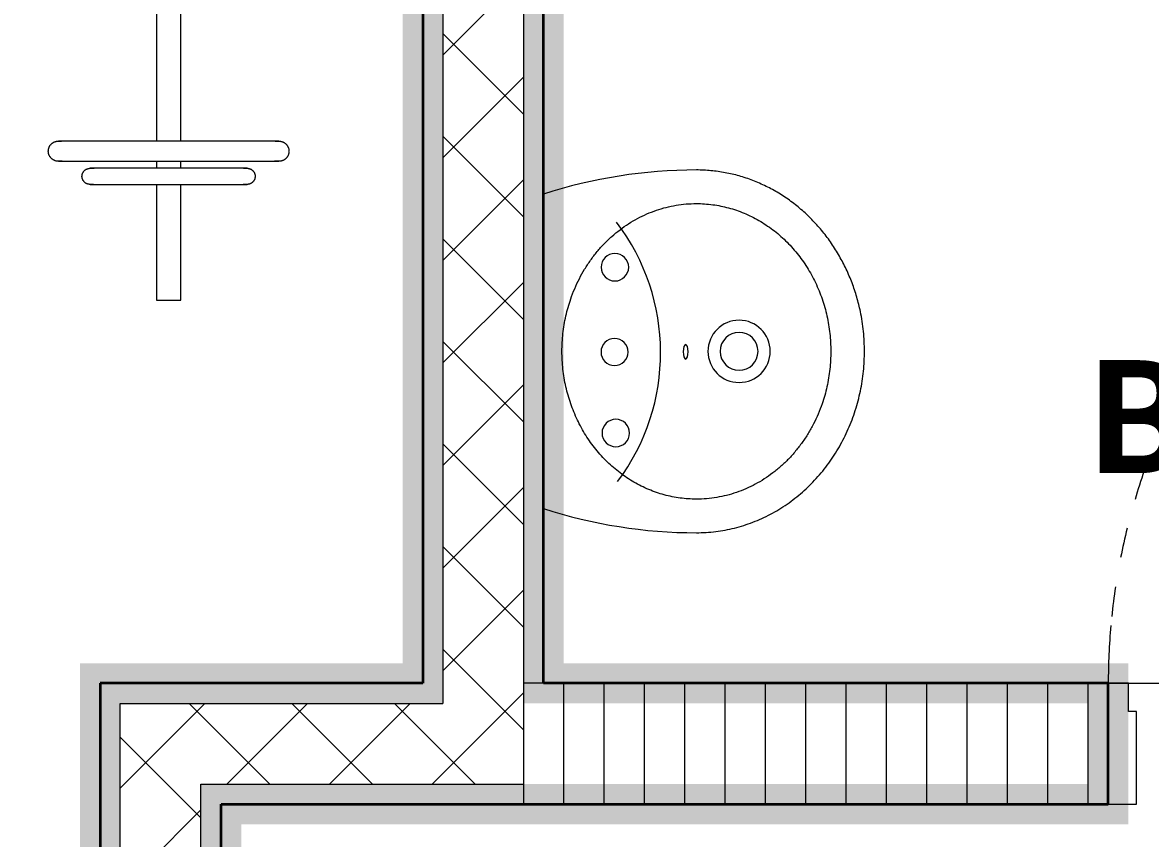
# Model space of a CAD drawing. Header units: metres. Extents: x -144 to 1000, y -717 to 29.
# Drawn here: x 834.612 to 836.01, y -564.261 to -563.249 of the extents above; entities that cross this region are included whole.
import ezdxf

# ---------------------------------------------------------------- set-up
doc = ezdxf.new("R2010")
doc.units = ezdxf.units.M
doc.linetypes.add('Basculante', pattern=[0.11625, 0.075, -0.04125])
doc.linetypes.add('Trazo', pattern=[0.45, 0.225, -0.225])
doc.layers.get('0').update_dxf_attribs({"color": 1})
doc.layers.add('00-MEDICION', color=30, linetype='Continuous')
for name, color, linetype, lineweight in [('A-DETL-GENF', 1, 'Continuous', 9), ('A-DOOR', 1, 'Continuous', 9), ('A-DOOR-FRAM', 1, 'Continuous', 9), ('A-DOOR-HDLN', 1, 'Trazo', 20), ('A-GENM', 1, 'Continuous', 9), ('A-WALL', 4, 'Continuous', 9), ('G-ANNO-TEXT', 2, 'Continuous', 9), ('P-SANR-FIXT', 1, 'Continuous', 9)]:
    doc.layers.add(name, color=color, linetype=linetype, lineweight=lineweight)
doc.layers.add('A-WALL-PATT', color=7, linetype='Continuous', lineweight=35, true_color=0x9c9c9c)
doc.styles.add('Calibri_B', font='calibrib.ttf', dxfattribs={"height": 0.165})

# ---------------------------------------------------------------- blocks, each defined once
blk = doc.blocks.new('H')
at = {"layer": 'A-WALL-PATT', "true_color": 0x747474}
for points in [[(839.2866, -505.2504), (839.2866, -503.0254), (839.2616, -503.0254), (839.2616, -505.2504)], [(839.3816, -505.3754), (839.3866, -505.3754), (839.3866, -505.3504), (838.9866, -505.3504), (838.9866, -505.3754), (839.2866, -505.3754)]]:
    blk.add_hatch(color=8, dxfattribs=at).paths.add_polyline_path(points)
at = {"layer": 'A-WALL-PATT', "lineweight": 5, "true_color": 0x747474}
for points in [[(839.4116, -505.2254), (839.4116, -503.0254), (839.3866, -503.0254), (839.3866, -505.2254)], [(838.8616, -505.2504), (839.2616, -505.2504), (839.2616, -505.2254), (838.8616, -505.2254)], [(838.8616, -509.1744), (838.8866, -509.1744), (838.8866, -505.2504), (838.8616, -505.2504), (838.8616, -509.1735)]]:
    blk.add_hatch(color=8, dxfattribs=at).paths.add_polyline_path(points)
at = {"layer": 'A-WALL-PATT', "true_color": 0x747474}
h = blk.add_hatch(color=8, dxfattribs=at)
h.paths.add_polyline_path([(838.9866, -509.1744), (839.0116, -509.1744), (839.0116, -508.5254), (838.9866, -508.5254), (838.9866, -509.1494), (838.8866, -509.1494), (838.8866, -509.1744)])
h.paths.add_polyline_path([(839.0106, -508.3754), (839.0116, -508.3754), (839.0116, -505.3754), (838.9866, -505.3754), (838.9866, -508.3754)])
at = {"layer": 'A-DETL-GENF', "linetype": 'Basculante'}
for p, q in [((840.1116, -505.3754), (840.1116, -505.2254)), ((840.1116, -505.2254), (840.9116, -505.2254)), ((840.9116, -505.3754), (840.1116, -505.3754))]:
    blk.add_line(p, q, dxfattribs=at)
at = {"layer": 'A-DOOR'}
for start, end in [(160.7809, 163.4371), (166.0919, 168.7462), (171.4009, 174.0571), (174.8602, 180)]:
    blk.add_arc((840.9116, -505.2254), 0.8, start, end, dxfattribs=at)
at = {"layer": 'A-DOOR-FRAM'}
for p, q in [((840.1366, -505.2254), (840.1116, -505.2254)), ((840.1366, -505.2604), (840.1366, -505.2254)), ((840.1466, -505.2604), (840.1366, -505.2604)), ((840.1466, -505.3754), (840.1466, -505.2604)), ((840.1116, -505.3754), (840.1466, -505.3754))]:
    blk.add_line(p, q, dxfattribs=at)
at = {"layer": 'A-DOOR-HDLN'}
blk.add_line((840.1116, -505.3754), (840.1116, -505.2254), dxfattribs=at)
at = {"layer": 'A-GENM'}
for p, q in [((838.9316, -503.5482), (838.9316, -504.5529)), ((838.9616, -504.5529), (838.9616, -503.5482)), ((838.7977, -504.5631), (838.7978, -504.5626)), ((838.7978, -504.5626), (838.7979, -504.5621)), ((838.7979, -504.5621), (838.798, -504.5616)), ((838.798, -504.5616), (838.7982, -504.5611)), ((838.7982, -504.5611), (838.7984, -504.5607)), ((838.7984, -504.5607), (838.7986, -504.5602)), ((838.7986, -504.5602), (838.7988, -504.5598)), ((838.7988, -504.5598), (838.799, -504.5593)), ((838.799, -504.5593), (838.7993, -504.5589)), ((838.7993, -504.5589), (838.7995, -504.5585)), ((838.7995, -504.5585), (838.7998, -504.5581)), ((838.7998, -504.5581), (838.8001, -504.5577)), ((838.8001, -504.5577), (838.8005, -504.5573)), ((838.8005, -504.5573), (838.8008, -504.5569)), ((838.8008, -504.5569), (838.8011, -504.5566)), ((838.8011, -504.5566), (838.8015, -504.5562)), ((838.8015, -504.5562), (838.8019, -504.5559)), ((838.8019, -504.5559), (838.8023, -504.5556)), ((838.8023, -504.5556), (838.8027, -504.5553)), ((838.8027, -504.5553), (838.8031, -504.555)), ((838.8031, -504.555), (838.8035, -504.5547)), ((838.8035, -504.5547), (838.8039, -504.5545)), ((838.8039, -504.5545), (838.8044, -504.5542)), ((838.8044, -504.5542), (838.8048, -504.554)), ((838.8048, -504.554), (838.8053, -504.5538)), ((838.8053, -504.5538), (838.8058, -504.5536)), ((838.8058, -504.5536), (838.8062, -504.5535)), ((838.8062, -504.5535), (838.8067, -504.5533)), ((838.8067, -504.5533), (838.8072, -504.5532)), ((838.8072, -504.5532), (838.8077, -504.5531)), ((838.8077, -504.5531), (838.8082, -504.553)), ((838.8082, -504.553), (838.8087, -504.553)), ((838.8087, -504.553), (838.8092, -504.5529)), ((838.8092, -504.5529), (838.8097, -504.5529)), ((838.8097, -504.5529), (838.8099, -504.5529)), ((838.8099, -504.5529), (838.8101, -504.5529)), ((838.81, -504.5529), (838.8099, -504.5529)), ((838.8102, -504.5529), (838.81, -504.5529)), ((838.8101, -504.5529), (838.8104, -504.5529)), ((838.8106, -504.5529), (838.8102, -504.5529)), ((838.8104, -504.5529), (838.8109, -504.5529)), ((838.8113, -504.5529), (838.8106, -504.5529)), ((838.8109, -504.5529), (838.8117, -504.5529)), ((838.8122, -504.5529), (838.8113, -504.5529)), ((838.8117, -504.5529), (838.8127, -504.5529)), ((838.8133, -504.5529), (838.8122, -504.5529)), ((838.8127, -504.5529), (838.8139, -504.5529)), ((838.8146, -504.5529), (838.8133, -504.5529)), ((838.8161, -504.5529), (838.8146, -504.5529)), ((838.8178, -504.5529), (838.8161, -504.5529)), ((838.8198, -504.5529), (838.8178, -504.5529)), ((838.8219, -504.5529), (838.8198, -504.5529)), ((838.8242, -504.5529), (838.8219, -504.5529)), ((838.8268, -504.5529), (838.8242, -504.5529)), ((838.8295, -504.5529), (838.8268, -504.5529)), ((838.8324, -504.5529), (838.8295, -504.5529)), ((838.8355, -504.5529), (838.8324, -504.5529)), ((838.8388, -504.5529), (838.8355, -504.5529)), ((838.8422, -504.5529), (838.8388, -504.5529)), ((838.8458, -504.5529), (838.8422, -504.5529)), ((838.8496, -504.5529), (838.8458, -504.5529)), ((838.8535, -504.5529), (838.8496, -504.5529)), ((838.8576, -504.5529), (838.8535, -504.5529)), ((838.8618, -504.5529), (838.8576, -504.5529)), ((838.8662, -504.5529), (838.8618, -504.5529)), ((838.8707, -504.5529), (838.8662, -504.5529)), ((838.8753, -504.5529), (838.8707, -504.5529)), ((838.88, -504.5529), (838.8753, -504.5529)), ((838.8848, -504.5529), (838.88, -504.5529)), ((838.8898, -504.5529), (838.8848, -504.5529)), ((838.8948, -504.5529), (838.8898, -504.5529)), ((838.8999, -504.5529), (838.8948, -504.5529)), ((838.905, -504.5529), (838.8999, -504.5529)), ((838.9103, -504.5529), (838.905, -504.5529)), ((838.9156, -504.5529), (838.9103, -504.5529)), ((838.9209, -504.5529), (838.9156, -504.5529)), ((838.9263, -504.5529), (838.9209, -504.5529)), ((838.9317, -504.5529), (838.9263, -504.5529)), ((838.9372, -504.5529), (838.9317, -504.5529)), ((838.9427, -504.5529), (838.9372, -504.5529)), ((838.9481, -504.5529), (838.9427, -504.5529)), ((838.9536, -504.5529), (838.9481, -504.5529)), ((838.959, -504.5529), (838.9536, -504.5529)), ((838.9645, -504.5529), (838.959, -504.5529)), ((838.9699, -504.5529), (838.9645, -504.5529)), ((838.9753, -504.5529), (838.9699, -504.5529)), ((838.9806, -504.5529), (838.9753, -504.5529)), ((838.9858, -504.5529), (838.9806, -504.5529)), ((838.991, -504.5529), (838.9858, -504.5529)), ((838.9962, -504.5529), (838.991, -504.5529)), ((839.0012, -504.5529), (838.9962, -504.5529)), ((839.0062, -504.5529), (839.0012, -504.5529)), ((839.0111, -504.5529), (839.0062, -504.5529)), ((839.0159, -504.5529), (839.0111, -504.5529)), ((839.0205, -504.5529), (839.0159, -504.5529)), ((839.0251, -504.5529), (839.0205, -504.5529)), ((839.0295, -504.5529), (839.0251, -504.5529)), ((839.0337, -504.5529), (839.0295, -504.5529)), ((839.0379, -504.5529), (839.0337, -504.5529)), ((839.0419, -504.5529), (839.0379, -504.5529)), ((839.0457, -504.5529), (839.0419, -504.5529)), ((839.0494, -504.5529), (839.0457, -504.5529)), ((839.0529, -504.5529), (839.0494, -504.5529)), ((839.0563, -504.5529), (839.0529, -504.5529)), ((839.0595, -504.5529), (839.0563, -504.5529)), ((839.0625, -504.5529), (839.0595, -504.5529)), ((839.0653, -504.5529), (839.0625, -504.5529)), ((839.0679, -504.5529), (839.0653, -504.5529)), ((839.0703, -504.5529), (839.0679, -504.5529)), ((839.0726, -504.5529), (839.0703, -504.5529)), ((839.0746, -504.5529), (839.0726, -504.5529)), ((839.0764, -504.5529), (839.0746, -504.5529)), ((839.078, -504.5529), (839.0764, -504.5529)), ((839.0794, -504.5529), (839.078, -504.5529)), ((839.0787, -504.5529), (839.08, -504.5529)), ((839.0806, -504.5529), (839.0794, -504.5529)), ((839.08, -504.5529), (839.0811, -504.5529)), ((839.0816, -504.5529), (839.0806, -504.5529)), ((839.0811, -504.5529), (839.082, -504.5529)), ((839.0824, -504.5529), (839.0816, -504.5529)), ((839.082, -504.5529), (839.0826, -504.5529)), ((839.0829, -504.5529), (839.0824, -504.5529)), ((839.0826, -504.5529), (839.0831, -504.5529)), ((839.0832, -504.5529), (839.0829, -504.5529)), ((839.0831, -504.5529), (839.0833, -504.5529)), ((839.0834, -504.5529), (839.0832, -504.5529)), ((839.0833, -504.5529), (839.0834, -504.5529)), ((839.0834, -504.5529), (839.0839, -504.5529)), ((839.0839, -504.5529), (839.0844, -504.553)), ((839.0844, -504.553), (839.0848, -504.553)), ((839.0848, -504.553), (839.0853, -504.5531)), ((839.0853, -504.5531), (839.0858, -504.5532)), ((839.0858, -504.5532), (839.0863, -504.5533)), ((839.0863, -504.5533), (839.0868, -504.5534)), ((839.0868, -504.5534), (839.0873, -504.5536)), ((839.0873, -504.5536), (839.0878, -504.5537)), ((839.0878, -504.5537), (839.0882, -504.5539)), ((839.0882, -504.5539), (839.0887, -504.5541)), ((839.0887, -504.5541), (839.0891, -504.5543)), ((839.0891, -504.5543), (839.0896, -504.5546)), ((839.0896, -504.5546), (839.09, -504.5548)), ((839.09, -504.5548), (839.0904, -504.5551)), ((839.0904, -504.5551), (839.0908, -504.5554)), ((839.0908, -504.5554), (839.0912, -504.5557)), ((839.0912, -504.5557), (839.0916, -504.556)), ((839.0916, -504.556), (839.092, -504.5564)), ((839.092, -504.5564), (839.0923, -504.5567)), ((839.0923, -504.5567), (839.0927, -504.5571)), ((839.0927, -504.5571), (839.093, -504.5575)), ((839.093, -504.5575), (839.0933, -504.5579)), ((839.0933, -504.5579), (839.0936, -504.5583)), ((839.0936, -504.5583), (839.0939, -504.5587)), ((839.0939, -504.5587), (839.0941, -504.5591)), ((839.0941, -504.5591), (839.0944, -504.5595)), ((839.0944, -504.5595), (839.0946, -504.56)), ((839.0946, -504.56), (839.0948, -504.5604)), ((839.0948, -504.5604), (839.095, -504.5609)), ((839.095, -504.5609), (839.0952, -504.5614)), ((839.0952, -504.5614), (839.0953, -504.5618)), ((839.0953, -504.5618), (839.0955, -504.5623)), ((839.0955, -504.5623), (839.0956, -504.5628)), ((839.0956, -504.5628), (839.0957, -504.5633)), ((838.7974, -504.5651), (838.7975, -504.5646)), ((838.7974, -504.5656), (838.7974, -504.5651)), ((838.7975, -504.5661), (838.7974, -504.5656)), ((838.7975, -504.5641), (838.7976, -504.5636)), ((838.7975, -504.5646), (838.7975, -504.5641)), ((838.7975, -504.5666), (838.7975, -504.5661)), ((838.7975, -504.5671), (838.7975, -504.5666)), ((838.7976, -504.5675), (838.7975, -504.5671)), ((838.7976, -504.5636), (838.7977, -504.5631)), ((838.7977, -504.568), (838.7976, -504.5675)), ((838.7978, -504.5685), (838.7977, -504.568)), ((838.798, -504.569), (838.7978, -504.5685)), ((838.7981, -504.5695), (838.798, -504.569)), ((838.7983, -504.57), (838.7981, -504.5695)), ((838.7985, -504.5704), (838.7983, -504.57)), ((838.7987, -504.5709), (838.7985, -504.5704)), ((838.7989, -504.5713), (838.7987, -504.5709)), ((838.7992, -504.5718), (838.7989, -504.5713)), ((838.7994, -504.5722), (838.7992, -504.5718)), ((838.7997, -504.5726), (838.7994, -504.5722)), ((838.8, -504.573), (838.7997, -504.5726)), ((838.8003, -504.5734), (838.8, -504.573)), ((838.8006, -504.5738), (838.8003, -504.5734)), ((838.801, -504.5741), (838.8006, -504.5738)), ((838.8013, -504.5745), (838.801, -504.5741)), ((838.8017, -504.5748), (838.8013, -504.5745)), ((838.8021, -504.5751), (838.8017, -504.5748)), ((838.8025, -504.5755), (838.8021, -504.5751)), ((838.8029, -504.5757), (838.8025, -504.5755)), ((838.8033, -504.576), (838.8029, -504.5757)), ((838.8037, -504.5763), (838.8033, -504.576)), ((838.8042, -504.5765), (838.8037, -504.5763)), ((838.8046, -504.5767), (838.8042, -504.5765)), ((838.8051, -504.5769), (838.8046, -504.5767)), ((839.0885, -504.5768), (839.088, -504.577)), ((839.0889, -504.5766), (839.0885, -504.5768)), ((839.0894, -504.5764), (839.0889, -504.5766)), ((839.0898, -504.5761), (839.0894, -504.5764)), ((839.0902, -504.5759), (839.0898, -504.5761)), ((839.0906, -504.5756), (839.0902, -504.5759)), ((839.091, -504.5753), (839.0906, -504.5756)), ((839.0914, -504.575), (839.091, -504.5753)), ((839.0918, -504.5746), (839.0914, -504.575)), ((839.0922, -504.5743), (839.0918, -504.5746)), ((839.0925, -504.5739), (839.0922, -504.5743)), ((839.0928, -504.5736), (839.0925, -504.5739)), ((839.0932, -504.5732), (839.0928, -504.5736)), ((839.0935, -504.5728), (839.0932, -504.5732)), ((839.0937, -504.5724), (839.0935, -504.5728)), ((839.094, -504.5719), (839.0937, -504.5724)), ((839.0943, -504.5715), (839.094, -504.5719)), ((839.0945, -504.5711), (839.0943, -504.5715)), ((839.0947, -504.5706), (839.0945, -504.5711)), ((839.0949, -504.5702), (839.0947, -504.5706)), ((839.0951, -504.5697), (839.0949, -504.5702)), ((839.0953, -504.5692), (839.0951, -504.5697)), ((839.0954, -504.5687), (839.0953, -504.5692)), ((839.0955, -504.5683), (839.0954, -504.5687)), ((839.0956, -504.5678), (839.0955, -504.5683)), ((839.0957, -504.5673), (839.0956, -504.5678)), ((839.0957, -504.5633), (839.0957, -504.5638)), ((839.0957, -504.5638), (839.0958, -504.5643)), ((839.0958, -504.5668), (839.0957, -504.5673)), ((839.0958, -504.5643), (839.0958, -504.5648)), ((839.0958, -504.5648), (839.0959, -504.5653)), ((839.0959, -504.5653), (839.0958, -504.5658)), ((839.0958, -504.5658), (839.0958, -504.5663)), ((839.0958, -504.5663), (839.0958, -504.5668)), ((838.8055, -504.5771), (838.8051, -504.5769)), ((838.806, -504.5773), (838.8055, -504.5771)), ((838.8065, -504.5774), (838.806, -504.5773)), ((838.807, -504.5776), (838.8065, -504.5774)), ((838.8075, -504.5777), (838.807, -504.5776)), ((838.808, -504.5778), (838.8075, -504.5777)), ((838.8084, -504.5778), (838.808, -504.5778)), ((838.8089, -504.5779), (838.8084, -504.5778)), ((838.8094, -504.5779), (838.8089, -504.5779)), ((838.8099, -504.5779), (838.8094, -504.5779)), ((838.81, -504.5779), (838.8099, -504.5779)), ((838.8099, -504.5779), (838.8101, -504.5779)), ((838.8102, -504.5779), (838.81, -504.5779)), ((838.8101, -504.5779), (838.8104, -504.5779)), ((838.8106, -504.5779), (838.8102, -504.5779)), ((838.8104, -504.5779), (838.8109, -504.5779)), ((838.8113, -504.5779), (838.8106, -504.5779)), ((838.8109, -504.5779), (838.8117, -504.5779)), ((838.8122, -504.5779), (838.8113, -504.5779)), ((838.8117, -504.5779), (838.8127, -504.5779)), ((838.8133, -504.5779), (838.8122, -504.5779)), ((838.8127, -504.5779), (838.8139, -504.5779)), ((838.8146, -504.5779), (838.8133, -504.5779)), ((838.8139, -504.5779), (838.8153, -504.5779)), ((838.8153, -504.5779), (838.8169, -504.5779)), ((838.8169, -504.5779), (838.8187, -504.5779)), ((838.8187, -504.5779), (838.8207, -504.5779)), ((838.8207, -504.5779), (838.823, -504.5779)), ((838.823, -504.5779), (838.8254, -504.5779)), ((838.8254, -504.5779), (838.828, -504.5779)), ((838.828, -504.5779), (838.8308, -504.5779)), ((838.8308, -504.5779), (838.8338, -504.5779)), ((838.8338, -504.5779), (838.837, -504.5779)), ((838.837, -504.5779), (838.8403, -504.5779)), ((838.8403, -504.5779), (838.8439, -504.5779)), ((838.8409, -504.5911), (838.8411, -504.5907)), ((838.8411, -504.5907), (838.8414, -504.5904)), ((838.8414, -504.5904), (838.8416, -504.5901)), ((838.8416, -504.5901), (838.8419, -504.5898)), ((838.8419, -504.5898), (838.8422, -504.5895)), ((838.8422, -504.5895), (838.8425, -504.5892)), ((838.8425, -504.5892), (838.8428, -504.589)), ((838.8428, -504.589), (838.8431, -504.5887)), ((838.8431, -504.5887), (838.8434, -504.5885)), ((838.8434, -504.5885), (838.8437, -504.5883)), ((838.8437, -504.5883), (838.8441, -504.588)), ((838.8439, -504.5779), (838.8476, -504.5779)), ((838.8441, -504.588), (838.8444, -504.5878)), ((838.8444, -504.5878), (838.8448, -504.5877)), ((838.8448, -504.5877), (838.8451, -504.5875)), ((838.8451, -504.5875), (838.8455, -504.5873)), ((838.8455, -504.5873), (838.8459, -504.5872)), ((838.8459, -504.5872), (838.8463, -504.5871)), ((838.8463, -504.5871), (838.8466, -504.5869)), ((838.8466, -504.5869), (838.847, -504.5869)), ((838.847, -504.5869), (838.8474, -504.5868)), ((838.8474, -504.5868), (838.8478, -504.5867)), ((838.8476, -504.5779), (838.8514, -504.5779)), ((838.8478, -504.5867), (838.8482, -504.5867)), ((838.8482, -504.5867), (838.8486, -504.5866)), ((838.8486, -504.5866), (838.849, -504.5866)), ((838.849, -504.5866), (838.8492, -504.5866)), ((838.8492, -504.5866), (838.8493, -504.5866)), ((838.8493, -504.5866), (838.8492, -504.5866)), ((838.8493, -504.5866), (838.8495, -504.5866)), ((838.8494, -504.5866), (838.8493, -504.5866)), ((838.8497, -504.5866), (838.8494, -504.5866)), ((838.8495, -504.5866), (838.8499, -504.5866)), ((838.8502, -504.5866), (838.8497, -504.5866)), ((838.8499, -504.5866), (838.8505, -504.5866)), ((838.8508, -504.5866), (838.8502, -504.5866)), ((838.8505, -504.5866), (838.8512, -504.5866)), ((838.8516, -504.5866), (838.8508, -504.5866)), ((838.8512, -504.5866), (838.852, -504.5866)), ((838.8514, -504.5779), (838.8554, -504.5779)), ((838.8525, -504.5866), (838.8516, -504.5866)), ((838.852, -504.5866), (838.853, -504.5866)), ((838.8536, -504.5866), (838.8525, -504.5866)), ((838.853, -504.5866), (838.8542, -504.5866)), ((838.8549, -504.5866), (838.8536, -504.5866)), ((838.8562, -504.5866), (838.8549, -504.5866)), ((838.8554, -504.5779), (838.8595, -504.5779)), ((838.8578, -504.5866), (838.8562, -504.5866)), ((838.8594, -504.5866), (838.8578, -504.5866)), ((838.8612, -504.5866), (838.8594, -504.5866)), ((838.8595, -504.5779), (838.8638, -504.5779)), ((838.8632, -504.5866), (838.8612, -504.5866)), ((838.8652, -504.5866), (838.8632, -504.5866)), ((838.8638, -504.5779), (838.8682, -504.5779)), ((838.8674, -504.5866), (838.8652, -504.5866)), ((838.8698, -504.5866), (838.8674, -504.5866)), ((838.8682, -504.5779), (838.8728, -504.5779)), ((838.8722, -504.5866), (838.8698, -504.5866)), ((838.8748, -504.5866), (838.8722, -504.5866)), ((838.8728, -504.5779), (838.8774, -504.5779)), ((838.8775, -504.5866), (838.8748, -504.5866)), ((838.8774, -504.5779), (838.8822, -504.5779)), ((838.8803, -504.5866), (838.8775, -504.5866)), ((838.8832, -504.5866), (838.8803, -504.5866)), ((838.8822, -504.5779), (838.8871, -504.5779)), ((838.8862, -504.5866), (838.8832, -504.5866)), ((838.8893, -504.5866), (838.8862, -504.5866)), ((838.8871, -504.5779), (838.8921, -504.5779)), ((838.8925, -504.5866), (838.8893, -504.5866)), ((838.8921, -504.5779), (838.8971, -504.5779)), ((838.8958, -504.5866), (838.8925, -504.5866)), ((838.8991, -504.5866), (838.8958, -504.5866)), ((838.8971, -504.5779), (838.9022, -504.5779)), ((838.9026, -504.5866), (838.8991, -504.5866)), ((838.9022, -504.5779), (838.9075, -504.5779)), ((838.9061, -504.5866), (838.9026, -504.5866)), ((838.9096, -504.5866), (838.9061, -504.5866)), ((838.9075, -504.5779), (838.9127, -504.5779)), ((838.9133, -504.5866), (838.9096, -504.5866)), ((838.9127, -504.5779), (838.918, -504.5779)), ((838.9169, -504.5866), (838.9133, -504.5866)), ((838.9207, -504.5866), (838.9169, -504.5866)), ((838.918, -504.5779), (838.9234, -504.5779)), ((838.9245, -504.5866), (838.9207, -504.5866)), ((838.9234, -504.5779), (838.9288, -504.5779)), ((838.9283, -504.5866), (838.9245, -504.5866)), ((838.9321, -504.5866), (838.9283, -504.5866)), ((838.9288, -504.5779), (838.9343, -504.5779)), ((838.9316, -504.5779), (838.9316, -504.5866)), ((838.936, -504.5866), (838.9321, -504.5866)), ((838.9343, -504.5779), (838.9397, -504.5779)), ((838.9398, -504.5866), (838.936, -504.5866)), ((838.9397, -504.5779), (838.9452, -504.5779)), ((838.9437, -504.5866), (838.9398, -504.5866)), ((838.9476, -504.5866), (838.9437, -504.5866)), ((838.9452, -504.5779), (838.9506, -504.5779)), ((838.9515, -504.5866), (838.9476, -504.5866)), ((838.9506, -504.5779), (838.9561, -504.5779)), ((838.9554, -504.5866), (838.9515, -504.5866)), ((838.9593, -504.5866), (838.9554, -504.5866)), ((838.9561, -504.5779), (838.9615, -504.5779)), ((838.9631, -504.5866), (838.9593, -504.5866)), ((838.9615, -504.5779), (838.967, -504.5779)), ((838.9616, -504.5866), (838.9616, -504.5779)), ((838.9669, -504.5866), (838.9631, -504.5866)), ((838.9707, -504.5866), (838.9669, -504.5866)), ((838.967, -504.5779), (838.9724, -504.5779)), ((838.9745, -504.5866), (838.9707, -504.5866)), ((838.9724, -504.5779), (838.9777, -504.5779)), ((838.9782, -504.5866), (838.9745, -504.5866)), ((838.9777, -504.5779), (838.983, -504.5779)), ((838.9818, -504.5866), (838.9782, -504.5866)), ((838.9854, -504.5866), (838.9818, -504.5866)), ((838.983, -504.5779), (838.9882, -504.5779)), ((838.989, -504.5866), (838.9854, -504.5866)), ((838.9882, -504.5779), (838.9934, -504.5779)), ((838.9924, -504.5866), (838.989, -504.5866)), ((838.9958, -504.5866), (838.9924, -504.5866)), ((838.9934, -504.5779), (838.9985, -504.5779)), ((838.9992, -504.5866), (838.9958, -504.5866)), ((838.9985, -504.5779), (839.0035, -504.5779)), ((839.0024, -504.5866), (838.9992, -504.5866)), ((839.0055, -504.5866), (839.0024, -504.5866)), ((839.0035, -504.5779), (839.0085, -504.5779)), ((839.0086, -504.5866), (839.0055, -504.5866)), ((839.0085, -504.5779), (839.0133, -504.5779)), ((839.0115, -504.5866), (839.0086, -504.5866)), ((839.0144, -504.5866), (839.0115, -504.5866)), ((839.0133, -504.5779), (839.018, -504.5779)), ((839.0171, -504.5866), (839.0144, -504.5866)), ((839.0197, -504.5866), (839.0171, -504.5866)), ((839.018, -504.5779), (839.0226, -504.5779)), ((839.0222, -504.5866), (839.0197, -504.5866)), ((839.0246, -504.5866), (839.0222, -504.5866)), ((839.0226, -504.5779), (839.0271, -504.5779)), ((839.0269, -504.5866), (839.0246, -504.5866)), ((839.029, -504.5866), (839.0269, -504.5866)), ((839.0271, -504.5779), (839.0315, -504.5779)), ((839.031, -504.5866), (839.029, -504.5866)), ((839.0329, -504.5866), (839.031, -504.5866)), ((839.0315, -504.5779), (839.0357, -504.5779)), ((839.0346, -504.5866), (839.0329, -504.5866)), ((839.0362, -504.5866), (839.0346, -504.5866)), ((839.0357, -504.5779), (839.0398, -504.5779)), ((839.0377, -504.5866), (839.0362, -504.5866)), ((839.039, -504.5866), (839.0377, -504.5866)), ((839.0401, -504.5866), (839.039, -504.5866)), ((839.0395, -504.5866), (839.0406, -504.5866)), ((839.0398, -504.5779), (839.0437, -504.5779)), ((839.0411, -504.5866), (839.0401, -504.5866)), ((839.0406, -504.5866), (839.0415, -504.5866)), ((839.042, -504.5866), (839.0411, -504.5866)), ((839.0415, -504.5866), (839.0423, -504.5866)), ((839.0427, -504.5866), (839.042, -504.5866)), ((839.0423, -504.5866), (839.0429, -504.5866)), ((839.0432, -504.5866), (839.0427, -504.5866)), ((839.0429, -504.5866), (839.0434, -504.5866)), ((839.0436, -504.5866), (839.0432, -504.5866)), ((839.0434, -504.5866), (839.0437, -504.5866)), ((839.0438, -504.5866), (839.0436, -504.5866)), ((839.0437, -504.5779), (839.0475, -504.5779)), ((839.0437, -504.5866), (839.0439, -504.5866)), ((839.0439, -504.5866), (839.0438, -504.5866)), ((839.0439, -504.5866), (839.0443, -504.5866)), ((839.0439, -504.5866), (839.0439, -504.5866)), ((839.0443, -504.5866), (839.0447, -504.5866)), ((839.0447, -504.5866), (839.0451, -504.5867)), ((839.0451, -504.5867), (839.0455, -504.5867)), ((839.0455, -504.5867), (839.0459, -504.5868)), ((839.0459, -504.5868), (839.0463, -504.5869)), ((839.0463, -504.5869), (839.0467, -504.587)), ((839.0467, -504.587), (839.047, -504.5871)), ((839.047, -504.5871), (839.0474, -504.5873)), ((839.0474, -504.5873), (839.0478, -504.5874)), ((839.0475, -504.5779), (839.0511, -504.5779)), ((839.0478, -504.5874), (839.0482, -504.5876)), ((839.0482, -504.5876), (839.0485, -504.5877)), ((839.0485, -504.5877), (839.0489, -504.5879)), ((839.0489, -504.5879), (839.0492, -504.5881)), ((839.0492, -504.5881), (839.0495, -504.5884)), ((839.0495, -504.5884), (839.0499, -504.5886)), ((839.0499, -504.5886), (839.0502, -504.5888)), ((839.0502, -504.5888), (839.0505, -504.5891)), ((839.0505, -504.5891), (839.0508, -504.5894)), ((839.0508, -504.5894), (839.0511, -504.5896)), ((839.0511, -504.5779), (839.0545, -504.5779)), ((839.0511, -504.5896), (839.0513, -504.5899)), ((839.0513, -504.5899), (839.0516, -504.5902)), ((839.0516, -504.5902), (839.0519, -504.5906)), ((839.0519, -504.5906), (839.0521, -504.5909)), ((839.0545, -504.5779), (839.0578, -504.5779)), ((839.0578, -504.5779), (839.0609, -504.5779)), ((839.0609, -504.5779), (839.0638, -504.5779)), ((839.0638, -504.5779), (839.0665, -504.5779)), ((839.0665, -504.5779), (839.069, -504.5779)), ((839.069, -504.5779), (839.0714, -504.5779)), ((839.0714, -504.5779), (839.0735, -504.5779)), ((839.0735, -504.5779), (839.0755, -504.5779)), ((839.0755, -504.5779), (839.0772, -504.5779)), ((839.0772, -504.5779), (839.0787, -504.5779)), ((839.0794, -504.5779), (839.078, -504.5779)), ((839.0787, -504.5779), (839.08, -504.5779)), ((839.0806, -504.5779), (839.0794, -504.5779)), ((839.08, -504.5779), (839.0811, -504.5779)), ((839.0816, -504.5779), (839.0806, -504.5779)), ((839.0811, -504.5779), (839.082, -504.5779)), ((839.0824, -504.5779), (839.0816, -504.5779)), ((839.082, -504.5779), (839.0826, -504.5779)), ((839.0829, -504.5779), (839.0824, -504.5779)), ((839.0826, -504.5779), (839.0831, -504.5779)), ((839.0832, -504.5779), (839.0829, -504.5779)), ((839.0831, -504.5779), (839.0833, -504.5779)), ((839.0834, -504.5779), (839.0832, -504.5779)), ((839.0833, -504.5779), (839.0834, -504.5779)), ((839.0836, -504.5779), (839.0834, -504.5779)), ((839.0841, -504.5779), (839.0836, -504.5779)), ((839.0846, -504.5779), (839.0841, -504.5779)), ((839.0851, -504.5778), (839.0846, -504.5779)), ((839.0856, -504.5777), (839.0851, -504.5778)), ((839.0861, -504.5776), (839.0856, -504.5777)), ((839.0866, -504.5775), (839.0861, -504.5776)), ((839.0871, -504.5774), (839.0866, -504.5775)), ((839.0875, -504.5772), (839.0871, -504.5774)), ((839.088, -504.577), (839.0875, -504.5772)), ((838.8392, -504.5963), (838.8393, -504.5959)), ((838.8392, -504.5967), (838.8392, -504.5963)), ((838.8392, -504.5971), (838.8392, -504.5967)), ((838.8393, -504.5975), (838.8392, -504.5971)), ((838.8393, -504.5951), (838.8394, -504.5947)), ((838.8393, -504.5955), (838.8393, -504.5951)), ((838.8393, -504.5959), (838.8393, -504.5955)), ((838.8393, -504.5979), (838.8393, -504.5975)), ((838.8394, -504.5983), (838.8393, -504.5979)), ((838.8394, -504.5947), (838.8395, -504.5943)), ((838.8395, -504.5987), (838.8394, -504.5983)), ((838.8395, -504.5943), (838.8396, -504.594)), ((838.8395, -504.5991), (838.8395, -504.5987)), ((838.8397, -504.5995), (838.8395, -504.5991)), ((838.8396, -504.594), (838.8397, -504.5936)), ((838.8397, -504.5936), (838.8398, -504.5932)), ((838.8398, -504.5999), (838.8397, -504.5995)), ((838.8398, -504.5932), (838.84, -504.5928)), ((838.8399, -504.6002), (838.8398, -504.5999)), ((838.8401, -504.6006), (838.8399, -504.6002)), ((838.84, -504.5928), (838.8401, -504.5924)), ((838.8401, -504.5924), (838.8403, -504.5921)), ((838.8402, -504.601), (838.8401, -504.6006)), ((838.8404, -504.6013), (838.8402, -504.601)), ((838.8403, -504.5921), (838.8405, -504.5917)), ((838.8406, -504.6017), (838.8404, -504.6013)), ((838.8405, -504.5917), (838.8407, -504.5914)), ((838.8408, -504.602), (838.8406, -504.6017)), ((838.8407, -504.5914), (838.8409, -504.5911)), ((838.841, -504.6023), (838.8408, -504.602)), ((838.8413, -504.6027), (838.841, -504.6023)), ((838.8415, -504.603), (838.8413, -504.6027)), ((838.8418, -504.6033), (838.8415, -504.603)), ((838.8421, -504.6036), (838.8418, -504.6033)), ((838.8423, -504.6039), (838.8421, -504.6036)), ((838.8426, -504.6041), (838.8423, -504.6039)), ((838.8429, -504.6044), (838.8426, -504.6041)), ((838.8433, -504.6046), (838.8429, -504.6044)), ((838.8436, -504.6049), (838.8433, -504.6046)), ((839.0497, -504.6047), (839.0494, -504.605)), ((839.05, -504.6045), (839.0497, -504.6047)), ((839.0504, -504.6042), (839.05, -504.6045)), ((839.0507, -504.604), (839.0504, -504.6042)), ((839.0509, -504.6037), (839.0507, -504.604)), ((839.0512, -504.6034), (839.0509, -504.6037)), ((839.0515, -504.6031), (839.0512, -504.6034)), ((839.0517, -504.6028), (839.0515, -504.6031)), ((839.052, -504.6025), (839.0517, -504.6028)), ((839.0522, -504.6022), (839.052, -504.6025)), ((839.0521, -504.5909), (839.0523, -504.5912)), ((839.0524, -504.6018), (839.0522, -504.6022)), ((839.0523, -504.5912), (839.0525, -504.5915)), ((839.0526, -504.6015), (839.0524, -504.6018)), ((839.0525, -504.5915), (839.0527, -504.5919)), ((839.0528, -504.6011), (839.0526, -504.6015)), ((839.0527, -504.5919), (839.0529, -504.5923)), ((839.053, -504.6008), (839.0528, -504.6011)), ((839.0529, -504.5923), (839.0531, -504.5926)), ((839.0531, -504.6004), (839.053, -504.6008)), ((839.0531, -504.5926), (839.0532, -504.593)), ((839.0533, -504.6), (839.0531, -504.6004)), ((839.0532, -504.593), (839.0534, -504.5934)), ((839.0534, -504.5997), (839.0533, -504.6)), ((839.0534, -504.5934), (839.0535, -504.5937)), ((839.0535, -504.5993), (839.0534, -504.5997)), ((839.0535, -504.5937), (839.0536, -504.5941)), ((839.0536, -504.5989), (839.0535, -504.5993)), ((839.0536, -504.5941), (839.0537, -504.5945)), ((839.0537, -504.5985), (839.0536, -504.5989)), ((839.0537, -504.5945), (839.0538, -504.5949)), ((839.0538, -504.5981), (839.0537, -504.5985)), ((839.0538, -504.5949), (839.0538, -504.5953)), ((839.0538, -504.5953), (839.0539, -504.5957)), ((839.0539, -504.5973), (839.0538, -504.5977)), ((839.0538, -504.5977), (839.0538, -504.5981)), ((839.0539, -504.5957), (839.0539, -504.5961)), ((839.0539, -504.5961), (839.0539, -504.5965)), ((839.0539, -504.5965), (839.0539, -504.5969)), ((839.0539, -504.5969), (839.0539, -504.5973)), ((838.8439, -504.6051), (838.8436, -504.6049)), ((838.8443, -504.6053), (838.8439, -504.6051)), ((838.8446, -504.6055), (838.8443, -504.6053)), ((838.845, -504.6057), (838.8446, -504.6055)), ((838.8453, -504.6058), (838.845, -504.6057)), ((838.8457, -504.606), (838.8453, -504.6058)), ((838.8461, -504.6061), (838.8457, -504.606)), ((838.8465, -504.6062), (838.8461, -504.6061)), ((838.8469, -504.6063), (838.8465, -504.6062)), ((838.8472, -504.6064), (838.8469, -504.6063)), ((838.8476, -504.6065), (838.8472, -504.6064)), ((838.848, -504.6065), (838.8476, -504.6065)), ((838.8484, -504.6066), (838.848, -504.6065)), ((838.8488, -504.6066), (838.8484, -504.6066)), ((838.8492, -504.6066), (838.8488, -504.6066)), ((838.8493, -504.6066), (838.8492, -504.6066)), ((838.8492, -504.6066), (838.8493, -504.6066)), ((838.8494, -504.6066), (838.8493, -504.6066)), ((838.8493, -504.6066), (838.8495, -504.6066)), ((838.8497, -504.6066), (838.8494, -504.6066)), ((838.8495, -504.6066), (838.8499, -504.6066)), ((838.8502, -504.6066), (838.8497, -504.6066)), ((838.8499, -504.6066), (838.8505, -504.6066)), ((838.8508, -504.6066), (838.8502, -504.6066)), ((838.8505, -504.6066), (838.8512, -504.6066)), ((838.8516, -504.6066), (838.8508, -504.6066)), ((838.8512, -504.6066), (838.852, -504.6066)), ((838.8525, -504.6066), (838.8516, -504.6066)), ((838.852, -504.6066), (838.853, -504.6066)), ((838.8536, -504.6066), (838.8525, -504.6066)), ((838.853, -504.6066), (838.8542, -504.6066)), ((838.8542, -504.6066), (838.8555, -504.6066)), ((838.8555, -504.6066), (838.8569, -504.6066)), ((838.8569, -504.6066), (838.8585, -504.6066)), ((838.8585, -504.6066), (838.8602, -504.6066)), ((838.8602, -504.6066), (838.8621, -504.6066)), ((838.8621, -504.6066), (838.8641, -504.6066)), ((838.8641, -504.6066), (838.8662, -504.6066)), ((838.8662, -504.6066), (838.8685, -504.6066)), ((838.8685, -504.6066), (838.8709, -504.6066)), ((838.8709, -504.6066), (838.8734, -504.6066)), ((838.8734, -504.6066), (838.876, -504.6066)), ((838.876, -504.6066), (838.8788, -504.6066)), ((838.8788, -504.6066), (838.8816, -504.6066)), ((838.8816, -504.6066), (838.8845, -504.6066)), ((838.8845, -504.6066), (838.8876, -504.6066)), ((838.8876, -504.6066), (838.8907, -504.6066)), ((838.8907, -504.6066), (838.894, -504.6066)), ((838.894, -504.6066), (838.8973, -504.6066)), ((838.8973, -504.6066), (838.9007, -504.6066)), ((838.9007, -504.6066), (838.9042, -504.6066)), ((838.9042, -504.6066), (838.9077, -504.6066)), ((838.9077, -504.6066), (838.9113, -504.6066)), ((838.9113, -504.6066), (838.915, -504.6066)), ((838.915, -504.6066), (838.9187, -504.6066)), ((838.9187, -504.6066), (838.9224, -504.6066)), ((838.9224, -504.6066), (838.9262, -504.6066)), ((838.9262, -504.6066), (838.93, -504.6066)), ((838.93, -504.6066), (838.9339, -504.6066)), ((838.9316, -504.6066), (838.9316, -504.7504)), ((838.9339, -504.6066), (838.9377, -504.6066)), ((838.9377, -504.6066), (838.9416, -504.6066)), ((838.9416, -504.6066), (838.9455, -504.6066)), ((838.9455, -504.6066), (838.9494, -504.6066)), ((838.9494, -504.6066), (838.9533, -504.6066)), ((838.9533, -504.6066), (838.9572, -504.6066)), ((838.9572, -504.6066), (838.961, -504.6066)), ((838.961, -504.6066), (838.9649, -504.6066)), ((838.9616, -504.7504), (838.9616, -504.6066)), ((838.9649, -504.6066), (838.9687, -504.6066)), ((838.9687, -504.6066), (838.9725, -504.6066)), ((838.9725, -504.6066), (838.9762, -504.6066)), ((838.9762, -504.6066), (838.9799, -504.6066)), ((838.9799, -504.6066), (838.9835, -504.6066)), ((838.9835, -504.6066), (838.9871, -504.6066)), ((838.9871, -504.6066), (838.9906, -504.6066)), ((838.9906, -504.6066), (838.994, -504.6066)), ((838.994, -504.6066), (838.9974, -504.6066)), ((838.9974, -504.6066), (839.0007, -504.6066)), ((839.0007, -504.6066), (839.0038, -504.6066)), ((839.0038, -504.6066), (839.0069, -504.6066)), ((839.0069, -504.6066), (839.0099, -504.6066)), ((839.0099, -504.6066), (839.0129, -504.6066)), ((839.0129, -504.6066), (839.0156, -504.6066)), ((839.0156, -504.6066), (839.0183, -504.6066)), ((839.0183, -504.6066), (839.0209, -504.6066)), ((839.0209, -504.6066), (839.0234, -504.6066)), ((839.0234, -504.6066), (839.0257, -504.6066)), ((839.0257, -504.6066), (839.0279, -504.6066)), ((839.0279, -504.6066), (839.03, -504.6066)), ((839.03, -504.6066), (839.0319, -504.6066)), ((839.0319, -504.6066), (839.0337, -504.6066)), ((839.0337, -504.6066), (839.0354, -504.6066)), ((839.0354, -504.6066), (839.0369, -504.6066)), ((839.0369, -504.6066), (839.0383, -504.6066)), ((839.0383, -504.6066), (839.0395, -504.6066)), ((839.0401, -504.6066), (839.039, -504.6066)), ((839.0395, -504.6066), (839.0406, -504.6066)), ((839.0411, -504.6066), (839.0401, -504.6066)), ((839.0406, -504.6066), (839.0415, -504.6066)), ((839.042, -504.6066), (839.0411, -504.6066)), ((839.0415, -504.6066), (839.0423, -504.6066)), ((839.0427, -504.6066), (839.042, -504.6066)), ((839.0423, -504.6066), (839.0429, -504.6066)), ((839.0432, -504.6066), (839.0427, -504.6066)), ((839.0429, -504.6066), (839.0434, -504.6066)), ((839.0436, -504.6066), (839.0432, -504.6066)), ((839.0434, -504.6066), (839.0437, -504.6066)), ((839.0438, -504.6066), (839.0436, -504.6066)), ((839.0437, -504.6066), (839.0439, -504.6066)), ((839.0439, -504.6066), (839.0438, -504.6066)), ((839.0441, -504.6066), (839.0439, -504.6066)), ((839.0439, -504.6066), (839.0439, -504.6066)), ((839.0445, -504.6066), (839.0441, -504.6066)), ((839.0449, -504.6066), (839.0445, -504.6066)), ((839.0453, -504.6065), (839.0449, -504.6066)), ((839.0457, -504.6064), (839.0453, -504.6065)), ((839.0461, -504.6064), (839.0457, -504.6064)), ((839.0465, -504.6063), (839.0461, -504.6064)), ((839.0469, -504.6062), (839.0465, -504.6063)), ((839.0472, -504.606), (839.0469, -504.6062)), ((839.0476, -504.6059), (839.0472, -504.606)), ((839.048, -504.6057), (839.0476, -504.6059)), ((839.0483, -504.6056), (839.048, -504.6057)), ((839.0487, -504.6054), (839.0483, -504.6056)), ((839.0491, -504.6052), (839.0487, -504.6054)), ((839.0494, -504.605), (839.0491, -504.6052)), ((838.9316, -504.7504), (838.9616, -504.7504))]:
    blk.add_line(p, q, dxfattribs=at)
at = {"layer": 'A-WALL'}
for p, q in [((839.2866, -503.0004), (839.2866, -505.2504)), ((839.3866, -503.0004), (839.3866, -505.3754)), ((839.4116, -505.2254), (839.3866, -505.2254)), ((838.8866, -509.1494), (838.8866, -505.2504)), ((838.8866, -505.2504), (839.2866, -505.2504)), ((838.9866, -509.1494), (838.9866, -505.3504)), ((838.9866, -505.3504), (839.3866, -505.3504))]:
    blk.add_line(p, q, dxfattribs=at)
at = {"layer": 'A-WALL', "lineweight": 35}
for p, q in [((839.2616, -503.0254), (839.2616, -505.2254)), ((839.4116, -505.2254), (839.4116, -503.0254)), ((838.8616, -505.2254), (838.8616, -509.1744)), ((839.2616, -505.2254), (838.8616, -505.2254)), ((840.1116, -505.2254), (839.4116, -505.2254)), ((840.1116, -505.3754), (840.1116, -505.2254)), ((839.0116, -508.3754), (839.0116, -505.3754)), ((839.0116, -505.3754), (840.1116, -505.3754))]:
    blk.add_line(p, q, dxfattribs=at)
at = {"layer": 'A-WALL-PATT', "color": 1, "lineweight": 5, "true_color": 0xff0000}
for p, q in [((839.2866, -504.4462), (839.3866, -504.3462)), ((839.3866, -504.5194), (839.2866, -504.4194)), ((839.2866, -504.5735), (839.3866, -504.4735)), ((839.3866, -504.6467), (839.2866, -504.5467)), ((839.2866, -504.7008), (839.3866, -504.6008)), ((839.3866, -504.774), (839.2866, -504.674)), ((839.2866, -504.8281), (839.3866, -504.7281)), ((839.3866, -504.9013), (839.2866, -504.8013)), ((839.2866, -504.9554), (839.3866, -504.8554)), ((839.3866, -505.0285), (839.2866, -504.9285)), ((839.2866, -505.0826), (839.3866, -504.9826)), ((839.3866, -505.1558), (839.2866, -505.0558)), ((839.2866, -505.2099), (839.3866, -505.1099)), ((839.3866, -505.2831), (839.2866, -505.1831)), ((839.2866, -505.3372), (839.3866, -505.2372)), ((838.8915, -505.3504), (838.9915, -505.2504)), ((839.0721, -505.3504), (838.9721, -505.2504)), ((839.0188, -505.3504), (839.1188, -505.2504)), ((839.1993, -505.3504), (839.0993, -505.2504)), ((839.146, -505.3504), (839.246, -505.2504)), ((839.2866, -505.3104), (839.2266, -505.2504)), ((838.9448, -505.3504), (838.8866, -505.2922)), ((839.3266, -505.3504), (839.2866, -505.3104)), ((839.2733, -505.3504), (839.2866, -505.3372)), ((838.8866, -505.3554), (838.8915, -505.3504)), ((838.9866, -505.3922), (838.9448, -505.3504)), ((838.8866, -505.4826), (838.9866, -505.3826))]:
    blk.add_line(p, q, dxfattribs=at)
at = {"layer": 'A-WALL-PATT', "color": 8, "lineweight": 5, "true_color": 0x727272}
for p, q in [((839.4363, -505.2254), (839.4363, -505.3754)), ((839.4863, -505.2254), (839.4863, -505.3754)), ((839.5363, -505.2254), (839.5363, -505.3754)), ((839.5863, -505.2254), (839.5863, -505.3754)), ((839.6363, -505.2254), (839.6363, -505.3754)), ((839.6863, -505.2254), (839.6863, -505.3754)), ((839.7363, -505.2254), (839.7363, -505.3754)), ((839.7863, -505.2254), (839.7863, -505.3754)), ((839.8363, -505.2254), (839.8363, -505.3754)), ((839.8863, -505.2254), (839.8863, -505.3754)), ((839.9363, -505.2254), (839.9363, -505.3754)), ((839.9863, -505.2254), (839.9863, -505.3754)), ((840.0363, -505.2254), (840.0363, -505.3754)), ((840.0863, -505.2254), (840.0863, -505.3754))]:
    blk.add_line(p, q, dxfattribs=at)
at = {"layer": 'P-SANR-FIXT'}
for centre, radius, start, end in [((839.6012, -505.2029), 0.6142, 90.0171, 107.9829), ((839.29, -504.8152), 0.2666, 323.0879, 37.323), ((839.5, -504.7094), 0.017, 90, 270), ((839.5, -504.7094), 0.017, 270, 90), ((839.6539, -504.8137), 0.0386, 90, 270), ((839.6539, -504.8137), 0.0386, 270, 90), ((839.4995, -504.8145), 0.0168, 0, 180), ((839.6539, -504.8137), 0.0235, 90, 270), ((839.6539, -504.8137), 0.0235, 270, 90), ((839.4995, -504.8145), 0.0168, 180, 0), ((839.501, -504.915), 0.017, 90, 270), ((839.501, -504.915), 0.017, 270, 90), ((839.6012, -504.4245), 0.6142, 252.0171, 269.9829)]:
    blk.add_arc(centre, radius, start, end, dxfattribs=at)
for major_axis in [(0, -0.00908), (0, 0.00908)]:
    blk.add_ellipse((839.5877, -504.8142), major_axis=major_axis, ratio=0.332108, start_param=3.141593, end_param=6.283185, dxfattribs=at)
for points, knots in [([(839.601, -505.0387), (839.6091, -505.0387), (839.6211, -505.0379), (839.6367, -505.0355), (839.6482, -505.033), (839.6597, -505.0297), (839.671, -505.0257), (839.6821, -505.0211), (839.6929, -505.0158), (839.7033, -505.0099), (839.7134, -505.0033), (839.7232, -504.9961), (839.7325, -504.9884), (839.7413, -504.9802), (839.7497, -504.9714), (839.7577, -504.9622), (839.7651, -504.9525), (839.772, -504.9425), (839.7784, -504.932), (839.7842, -504.9211), (839.7894, -504.91), (839.794, -504.8986), (839.7981, -504.8869), (839.8016, -504.875), (839.8044, -504.863), (839.8066, -504.8508), (839.8082, -504.8385), (839.8091, -504.826), (839.8094, -504.8137), (839.8091, -504.8013), (839.8082, -504.7889), (839.8066, -504.7765), (839.8046, -504.7654), (839.8023, -504.7554), (839.7991, -504.7434), (839.7942, -504.7287), (839.787, -504.7118), (839.7785, -504.6954), (839.7687, -504.6797), (839.7578, -504.6652), (839.7457, -504.6514), (839.7325, -504.6388), (839.7184, -504.6275), (839.7033, -504.6173), (839.6876, -504.6088), (839.6711, -504.6015), (839.654, -504.5958), (839.6367, -504.5918), (839.6191, -504.5893), (839.6071, -504.5887), (839.601, -504.5887)], [0, 0, 0, 0, 0.035714, 0.053571, 0.071429, 0.089286, 0.107143, 0.125, 0.142857, 0.160714, 0.178571, 0.196429, 0.214286, 0.232143, 0.25, 0.267857, 0.285714, 0.303571, 0.321429, 0.339286, 0.357143, 0.375, 0.392857, 0.410714, 0.428571, 0.446429, 0.464286, 0.482143, 0.5, 0.517857, 0.535714, 0.553571, 0.571429, 0.584821, 0.598214, 0.625, 0.651786, 0.678571, 0.705357, 0.732143, 0.758929, 0.785714, 0.8125, 0.839286, 0.866071, 0.892857, 0.919643, 0.946429, 0.973214, 1, 1, 1, 1]), ([(839.601, -504.997), (839.5941, -504.997), (839.584, -504.9963), (839.5708, -504.9941), (839.5611, -504.9918), (839.5514, -504.9888), (839.5419, -504.9852), (839.5325, -504.9809), (839.5235, -504.9761), (839.5148, -504.9707), (839.5063, -504.9646), (839.4981, -504.958), (839.4904, -504.951), (839.4831, -504.9434), (839.4762, -504.9353), (839.4697, -504.9268), (839.4637, -504.9179), (839.4583, -504.9086), (839.4533, -504.8989), (839.4489, -504.8889), (839.4451, -504.8787), (839.4418, -504.8683), (839.4391, -504.8576), (839.4369, -504.8467), (839.4354, -504.8358), (839.4345, -504.8248), (839.4342, -504.8137), (839.4345, -504.8026), (839.4354, -504.7916), (839.4369, -504.7807), (839.4391, -504.7698), (839.4418, -504.7591), (839.4453, -504.7478), (839.4499, -504.7359), (839.4557, -504.7235), (839.4623, -504.7117), (839.4696, -504.7006), (839.4778, -504.6899), (839.4867, -504.68), (839.4961, -504.671), (839.5062, -504.6627), (839.5169, -504.6552), (839.5279, -504.6487), (839.5395, -504.6431), (839.5514, -504.6385), (839.5635, -504.6349), (839.5798, -504.6314), (839.5924, -504.6304), (839.601, -504.6304)], [0, 0, 0, 0, 0.038462, 0.057692, 0.076923, 0.096154, 0.115385, 0.134615, 0.153846, 0.173077, 0.192308, 0.211538, 0.230769, 0.25, 0.269231, 0.288462, 0.307692, 0.326923, 0.346154, 0.365385, 0.384615, 0.403846, 0.423077, 0.442308, 0.461538, 0.480769, 0.5, 0.519231, 0.538462, 0.557692, 0.576923, 0.596154, 0.615385, 0.639423, 0.663462, 0.6875, 0.711538, 0.735577, 0.759615, 0.783654, 0.807692, 0.831731, 0.855769, 0.879808, 0.903846, 0.927885, 0.951923, 1, 1, 1, 1]), ([(839.601, -504.6304), (839.6078, -504.6304), (839.6179, -504.6311), (839.6311, -504.6333), (839.6409, -504.6356), (839.6505, -504.6385), (839.6601, -504.6422), (839.6695, -504.6464), (839.6785, -504.6513), (839.6872, -504.6567), (839.6957, -504.6627), (839.7039, -504.6693), (839.7116, -504.6764), (839.7189, -504.6839), (839.7258, -504.6921), (839.7323, -504.7006), (839.7382, -504.7095), (839.7437, -504.7187), (839.7486, -504.7284), (839.7531, -504.7385), (839.7569, -504.7486), (839.7602, -504.7591), (839.7629, -504.7698), (839.765, -504.7807), (839.7665, -504.7916), (839.7674, -504.8026), (839.7677, -504.8137), (839.7674, -504.8248), (839.7665, -504.8358), (839.765, -504.8467), (839.7629, -504.8576), (839.7602, -504.8683), (839.7567, -504.8796), (839.7521, -504.8915), (839.7463, -504.9039), (839.7397, -504.9157), (839.7323, -504.9268), (839.7241, -504.9374), (839.7153, -504.9474), (839.7059, -504.9564), (839.6957, -504.9647), (839.6851, -504.9722), (839.6741, -504.9786), (839.6625, -504.9842), (839.6506, -504.9889), (839.6385, -504.9925), (839.6221, -504.9959), (839.6095, -504.997), (839.601, -504.997)], [0, 0, 0, 0, 0.038462, 0.057692, 0.076923, 0.096154, 0.115385, 0.134615, 0.153846, 0.173077, 0.192308, 0.211538, 0.230769, 0.25, 0.269231, 0.288462, 0.307692, 0.326923, 0.346154, 0.365385, 0.384615, 0.403846, 0.423077, 0.442308, 0.461538, 0.480769, 0.5, 0.519231, 0.538462, 0.557692, 0.576923, 0.596154, 0.615385, 0.639423, 0.663462, 0.6875, 0.711538, 0.735577, 0.759615, 0.783654, 0.807692, 0.831731, 0.855769, 0.879808, 0.903846, 0.927885, 0.951923, 1, 1, 1, 1])]:
    blk.add_open_spline(points, degree=3, knots=knots, dxfattribs=at)
at = {"layer": 'G-ANNO-TEXT', "style": 'Calibri_B'}
blk.add_text('BAÑO', height=0.14, dxfattribs=at).set_placement((840.0886, -504.9646))

msp = doc.modelspace()

# ---------------------------------------------------------------- linework, layer by layer
at = {"layer": '00-MEDICION', "const_width": 0.05}
for points in [[(834.7077, -567.369), (834.7077, -564.069), (835.1077, -564.069), (835.1077, -561.869), (834.7077, -561.869), (834.7077, -561.719), (836.7577, -561.719), (836.7578, -560.419), (836.6578, -560.419), (836.6578, -560.269), (836.2578, -560.269), (836.2578, -560.119), (835.2578, -560.119), (835.2578, -560.269), (834.8575, -560.269), (834.8575, -560.419), (833.0078, -560.419), (833.0078, -560.969), (829.1578, -560.969), (829.1578, -560.419), (827.1577, -560.4191)], [(838.4078, -567.219), (834.8578, -567.219), (834.8578, -564.219), (835.9577, -564.219), (835.9577, -564.069), (835.2577, -564.069), (835.2577, -561.869), (836.7577, -561.869), (836.7578, -564.219), (836.9077, -564.219), (836.9077, -561.8691), (838.4078, -561.8691)]]:
    msp.add_lwpolyline(points, dxfattribs=at)

# ---------------------------------------------------------------- block references
at = {"color": 3}
msp.add_blockref('H', (-4.1539, -58.8435), dxfattribs=at)

doc.saveas('drawing.dxf')
